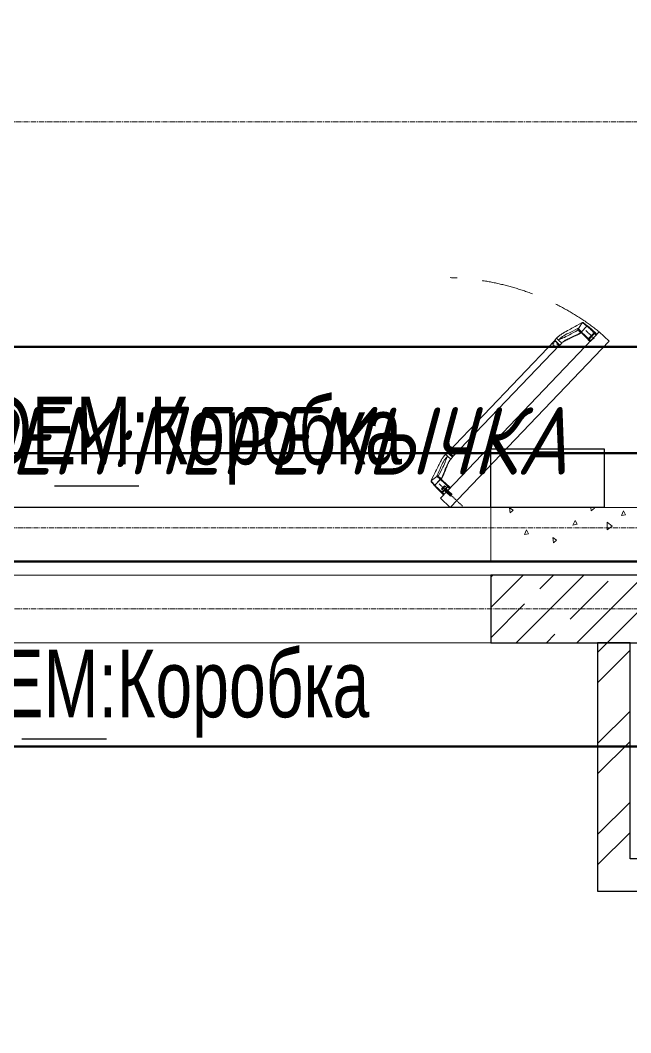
# Model space of a CAD drawing. Header units: millimetres. Extents: x -7155 to 483283, y -227682 to 148426.
# Drawn here: x 14581 to 16838, y 66833 to 70576 of the extents above; entities that cross this region are included whole.
import ezdxf
from ezdxf.enums import TextEntityAlignment as Align

# ---------------------------------------------------------------- set-up
doc = ezdxf.new("R2010")
doc.units = ezdxf.units.MM
for name, pattern in [('CENTER2', [28.575, 19.05, -3.175, 3.175, -3.175]), ('CENTERLINE', [30, 12, -1.5, 3, -1.5, 12]), ('DASHED', [19.05, 12.7, -6.35]), ('HIDDEN', [9.525, 6.35, -3.175])]:
    doc.linetypes.add(name, pattern=pattern)
for name, color, linetype, lineweight in [('A-Wall-Open', 8, 'Continuous', 0), ('АР_Двери_внутренние_антипаника', 7, 'Continuous', 0), ('АР_Стены ЖБ', 7, 'Continuous', 30), ('АР_Стены кирпич', 32, 'Continuous', 25), ('АР_Стены ПЕНОблок', 52, 'Continuous', 20), ('АР_Штриховка', 8, 'Continuous', 0)]:
    doc.layers.add(name, color=color, linetype=linetype, lineweight=lineweight)
for name, color, linetype, lineweight, true_color in [('АР_Оси_РД_100', 7, 'Continuous', 0, 0x525252), ('МАГНИТЫ', 7, 'Continuous', 0, 0xd100d1), ('РД_Витраж_вн', 7, 'Continuous', 25, 0x148aff), ('РД_Оси_100', 7, 'Continuous', 0, 0x525252)]:
    doc.layers.add(name, color=color, linetype=linetype, lineweight=lineweight, true_color=true_color)
for name, color, linetype, lineweight, plot in [('КР_Балки-0.5', 60, 'Continuous', 50, False), ('РД_Проем', 230, 'Continuous', 0, False), ('РД_проем_инж перемыч_подсчет', 50, 'Continuous', 30, False)]:
    doc.layers.add(name, color=color, linetype=linetype, lineweight=lineweight, plot=plot)
doc.styles.add('Arial0', font='arial.ttf')
doc.styles.add('ккк', font='isocpeur.ttf', dxfattribs={"width": 0.85, "oblique": 15})

# ---------------------------------------------------------------- blocks, each defined once
blk = doc.blocks.new('СОШ_2200_АР_ОСИ_М100_28.05.24')
at = {"layer": 'АР_Оси_РД_100', "linetype": 'CENTER2'}
for points in [[(119910, 70200), (-5954.958, 70200)], [(95715.503, 68700), (-5454.958, 68700), (-5954.958, 68850)], [(78274.959, 68400), (-5454.958, 68400), (-5954.958, 68250)]]:
    blk.add_lwpolyline(points, dxfattribs=at)

msp = doc.modelspace()

# ---------------------------------------------------------------- linework, layer by layer
at = {"color": 18, "true_color": 0x000000}
for p, q in [((14706.7, 68854.5), (15019.6, 68854.5)), ((14586.2, 67919.6), (14899.2, 67919.6))]:
    msp.add_line(p, q, dxfattribs=at)
at = {"color": 1, "lineweight": 50}
for points in [[(27133, 71160), (27133, 69369), (13403, 69369), (13403, 88961)], [(8308, 63335), (13325, 63335), (13325, 67891), (19479, 67891), (19479, 61626), (11841, 61626), (11841, 39235), (8263, 39235), (8308, 63335)]]:
    msp.add_lwpolyline(points, dxfattribs=at)
at = {"layer": 'A-Wall-Open', "color": 18, "linetype": 'Continuous', "lineweight": 0, "true_color": 0x000000}
for p, q in [((16320, 68525), (14320, 68525)), ((16320, 68275), (14320, 68275))]:
    msp.add_line(p, q, dxfattribs=at)
at = {"layer": 'АР_Двери_внутренние_антипаника', "color": 18, "lineweight": 0, "true_color": 0x000000}
for p, q in [((16721.2, 69424), (16133.9, 68809.6)), ((16757.4, 69389.4), (16721.2, 69424)), ((16170, 68775), (16757.4, 69389.4)), ((16133.9, 68809.6), (16170, 68775))]:
    msp.add_line(p, q, dxfattribs=at)
at = {"layer": 'АР_Двери_внутренние_антипаника', "color": 18, "linetype": 'Continuous', "true_color": 0x000000}
for p, q in [((16588.9, 69419.9), (16591.7, 69421.6)), ((16591.7, 69421.6), (16595.1, 69423.6)), ((16595.1, 69423.6), (16599.2, 69425.9)), ((16599.2, 69425.9), (16604, 69428.6)), ((16604, 69428.6), (16609.6, 69431.8)), ((16615.4, 69423), (16608.2, 69419.5)), ((16609.6, 69431.8), (16614.2, 69434.3)), ((16614.2, 69434.3), (16619.3, 69437.2)), ((16623.2, 69426.8), (16615.4, 69423)), ((16619.3, 69437.2), (16625.1, 69440.3)), ((16631.8, 69431.1), (16623.2, 69426.8)), ((16625.1, 69440.3), (16631.5, 69443.8)), ((16625.4, 69421), (16633.9, 69425.8)), ((16631.5, 69443.8), (16638.6, 69447.7)), ((16641.2, 69436.1), (16631.8, 69431.1)), ((16633.9, 69425.8), (16643.3, 69431.1)), ((16638.6, 69447.7), (16646.5, 69452)), ((16642, 69436.4), (16641.2, 69436.1)), ((16641.2, 69436.1), (16641.2, 69434.9)), ((16641.2, 69434.9), (16641.7, 69433.6)), ((16641.7, 69433.6), (16642.4, 69432.2)), ((16642.8, 69436.5), (16642, 69436.4)), ((16642.4, 69432.2), (16643.3, 69431.1)), ((16644, 69436.3), (16642.8, 69436.5)), ((16643.3, 69431.1), (16643.5, 69431.2)), ((16643.3, 69431.1), (16643.3, 69431)), ((16643.3, 69431), (16647.1, 69426.9)), ((16643.6, 69435.4), (16643.5, 69434.2)), ((16643.5, 69434.2), (16643.8, 69433.1)), ((16643.5, 69431.2), (16643.6, 69431.4)), ((16644, 69436.3), (16643.6, 69435.4)), ((16643.6, 69431.4), (16643.9, 69431.8)), ((16643.8, 69433.1), (16644.3, 69432.2)), ((16643.9, 69431.8), (16644.2, 69432.2)), ((16644, 69436.3), (16657.5, 69457.3)), ((16644.2, 69436.3), (16644, 69436.3)), ((16644.4, 69436.2), (16644.2, 69436.3)), ((16644.2, 69432.2), (16644.3, 69432.2)), ((16644.5, 69434.4), (16644.3, 69433.7)), ((16644.3, 69433.7), (16644.4, 69433)), ((16644.3, 69432.2), (16644.5, 69432.2)), ((16644.6, 69435.8), (16644.4, 69436.2)), ((16644.4, 69433), (16644.7, 69432.5)), ((16644.9, 69435), (16644.5, 69434.4)), ((16644.5, 69432.3), (16644.6, 69432.4)), ((16644.5, 69432.2), (16644.5, 69432.3)), ((16644.8, 69435.4), (16644.6, 69435.8)), ((16644.6, 69432.4), (16644.6, 69432.5)), ((16644.6, 69432.5), (16644.7, 69432.5)), ((16644.8, 69435.3), (16644.8, 69435.4)), ((16644.8, 69435.4), (16644.8, 69435.4)), ((16644.8, 69435.4), (16644.8, 69435.4)), ((16644.8, 69435.4), (16644.8, 69435.4)), ((16644.8, 69435.4), (16644.8, 69435.4)), ((16644.8, 69435.4), (16644.8, 69435.4)), ((16644.8, 69435.4), (16644.8, 69435.4)), ((16644.8, 69435.4), (16644.8, 69435.4)), ((16644.8, 69435.4), (16644.8, 69435.4)), ((16644.8, 69435.4), (16644.8, 69435.4)), ((16644.8, 69435.4), (16644.8, 69435.4)), ((16644.8, 69435.4), (16644.8, 69435.4)), ((16644.8, 69435.2), (16644.8, 69435.3)), ((16644.8, 69435.3), (16644.8, 69435.3)), ((16644.8, 69435.3), (16644.8, 69435.3)), ((16644.9, 69435), (16644.8, 69435.2)), ((16646.9, 69432.9), (16644.9, 69435)), ((16646.5, 69452), (16655.3, 69456.8)), ((16648.8, 69430.8), (16646.9, 69432.9)), ((16647.1, 69426.9), (16652.3, 69421.4)), ((16650.8, 69428.6), (16648.8, 69430.8)), ((16652.7, 69426.5), (16650.8, 69428.6)), ((16652, 69424.5), (16651.6, 69424.9)), ((16651.6, 69424.9), (16651.6, 69424.9)), ((16652.1, 69424.4), (16652, 69424.5)), ((16652, 69424.3), (16652.1, 69424.4)), ((16652.4, 69423.9), (16652, 69424.3)), ((16652, 69424.3), (16652, 69424.2)), ((16653.1, 69423.1), (16652.4, 69423.9)), ((16655, 69424.1), (16652.7, 69426.5)), ((16654.1, 69422), (16653.1, 69423.1)), ((16654.1, 69422), (16654.2, 69422.1)), ((16655.5, 69420.5), (16654.1, 69422)), ((16654.5, 69423.3), (16654.3, 69422.6)), ((16654.3, 69422.6), (16654.4, 69422)), ((16654.4, 69422), (16654.7, 69421.4)), ((16654.9, 69424), (16654.5, 69423.3)), ((16654.8, 69423.8), (16655, 69424.1)), ((16654.8, 69423.8), (16654.8, 69423.8)), ((16654.9, 69424), (16675.4, 69445.4)), ((16657.1, 69421.7), (16654.9, 69424)), ((16655, 69424.1), (16675.3, 69445.3)), ((16655.3, 69456.8), (16657, 69457.8)), ((16657, 69457.8), (16658.8, 69458.4)), ((16659.3, 69419.4), (16657.1, 69421.7)), ((16657.5, 69457.3), (16658, 69458)), ((16657.5, 69457.3), (16659.3, 69457.6)), ((16658, 69458), (16658.7, 69458.4)), ((16658.7, 69458.4), (16658.8, 69458.4)), ((16658.8, 69458.4), (16661.3, 69458.6)), ((16659.3, 69457.6), (16660.3, 69457.6)), ((16660.3, 69457.6), (16660.9, 69457.3)), ((16660.9, 69457.3), (16661.4, 69457.8)), ((16660.9, 69457.3), (16675.3, 69445.3)), ((16661.3, 69458.6), (16662.8, 69458)), ((16661.4, 69457.8), (16662.1, 69458)), ((16662.1, 69458), (16662.8, 69458)), ((16662.8, 69458), (16663.1, 69457.8)), ((16663.1, 69457.8), (16663.4, 69457.7)), ((16670.6, 69451.7), (16663.4, 69457.7)), ((16677.3, 69446), (16670.6, 69451.7)), ((16676, 69445.9), (16675.4, 69445.4)), ((16675.4, 69445.4), (16678.4, 69442.7)), ((16675.9, 69447.2), (16676.2, 69447)), ((16676.7, 69446.1), (16676, 69445.9)), ((16677.4, 69446), (16676.7, 69446.1)), ((16678, 69445.7), (16677.4, 69446)), ((16678.4, 69442.7), (16681.4, 69440.1)), ((16681.4, 69440.1), (16684.1, 69437.5)), ((16684.1, 69437.5), (16687.1, 69434.7)), ((16687.1, 69434.7), (16690, 69432)), ((16690, 69432), (16693.4, 69428.7)), ((16693.4, 69428.7), (16696.1, 69426.1)), ((16696.1, 69426.1), (16699.1, 69423.2)), ((16699.1, 69423.2), (16701.7, 69420.8)), ((16702.6, 69421.4), (16703.1, 69421.6)), ((16703.1, 69421.6), (16703.7, 69421.8)), ((16703.7, 69421.8), (16704.2, 69421.8)), ((16704.2, 69421.8), (16704.7, 69421.6)), ((16704.7, 69421.6), (16705.5, 69421.2)), ((16556.3, 69392.1), (16161.1, 68978.6)), ((16556.3, 69393.5), (16563.2, 69400.7)), ((16556.3, 69393.5), (16563.2, 69400.7)), ((16564, 69386.1), (16556.3, 69393.5)), ((16556.3, 69392.1), (16563.7, 69385)), ((16563.2, 69400.7), (16566.6, 69404.1)), ((16570.9, 69393.3), (16563.2, 69400.7)), ((16563.7, 69385), (16574, 69375.2)), ((16575.4, 69375.2), (16564, 69386.1)), ((16566.6, 69404.1), (16568.1, 69405.4)), ((16568.1, 69405.4), (16568.9, 69406.1)), ((16568.9, 69406.1), (16569.8, 69406.8)), ((16569.8, 69406.8), (16570.7, 69407.6)), ((16570.7, 69407.6), (16571.7, 69408.4)), ((16573.1, 69395.6), (16570.9, 69393.3)), ((16570.9, 69393.3), (16573.2, 69395.3)), ((16582.2, 69382.5), (16570.9, 69393.3)), ((16571.7, 69408.4), (16572.8, 69409.3)), ((16572.8, 69409.3), (16575.8, 69411.5)), ((16575.3, 69398), (16573.1, 69395.6)), ((16573.2, 69395.3), (16576, 69396.9)), ((16577.9, 69400.5), (16575.3, 69398)), ((16575.8, 69411.5), (16578.5, 69413.4)), ((16576, 69396.9), (16579, 69398.2)), ((16580.8, 69403.1), (16577.9, 69400.5)), ((16578.5, 69413.4), (16580.9, 69415)), ((16579, 69398.2), (16582.3, 69399.5)), ((16585.1, 69406.5), (16580.8, 69403.1)), ((16580.9, 69415), (16582.9, 69416.2)), ((16582.3, 69399.5), (16587, 69401.4)), ((16582.9, 69416.2), (16584.5, 69417.2)), ((16586, 69385.6), (16584.1, 69384.1)), ((16584.5, 69417.2), (16586.4, 69418.4)), ((16590.1, 69409.8), (16585.1, 69406.5)), ((16587.1, 69386.5), (16586, 69385.6)), ((16586.4, 69418.4), (16588.9, 69419.9)), ((16589.1, 69388.2), (16586.8, 69386.3)), ((16587, 69401.4), (16592.2, 69403.7)), ((16590.8, 69389), (16587, 69386.4)), ((16591.6, 69390), (16589.1, 69388.2)), ((16595.6, 69412.9), (16590.1, 69409.8)), ((16594.8, 69391.2), (16590.8, 69389)), ((16595.5, 69392.7), (16591.6, 69390)), ((16592.2, 69403.7), (16597.8, 69406.3)), ((16598.6, 69393.2), (16594.8, 69391.2)), ((16600.1, 69395.4), (16595.5, 69392.7)), ((16601.6, 69416.2), (16595.6, 69412.9)), ((16597.8, 69406.3), (16603.9, 69409.3)), ((16602.2, 69395), (16598.6, 69393.2)), ((16605.5, 69398.1), (16600.1, 69395.4)), ((16608.2, 69419.5), (16601.6, 69416.2)), ((16605.8, 69396.7), (16602.2, 69395)), ((16603.9, 69409.3), (16610.6, 69412.7)), ((16611.6, 69401), (16605.5, 69398.1)), ((16609.9, 69398.6), (16605.8, 69396.7)), ((16613.5, 69400.2), (16609.9, 69398.6)), ((16610.6, 69412.7), (16617.7, 69416.6)), ((16618.4, 69404.2), (16611.6, 69401)), ((16617.6, 69402), (16613.5, 69400.2)), ((16622.2, 69404), (16617.6, 69402)), ((16617.7, 69416.6), (16625.4, 69421)), ((16625.9, 69407.7), (16618.4, 69404.2)), ((16627.3, 69406.3), (16622.2, 69404)), ((16634.1, 69411.5), (16625.9, 69407.7)), ((16633, 69409), (16627.3, 69406.3)), ((16639.5, 69412.1), (16633, 69409)), ((16643, 69416), (16634.1, 69411.5)), ((16646.8, 69415.8), (16639.5, 69412.1)), ((16652.6, 69421.1), (16643, 69416)), ((16654.9, 69420.2), (16646.8, 69415.8)), ((16652.3, 69421.4), (16652.6, 69421.1)), ((16653.5, 69420.3), (16652.6, 69421.1)), ((16652.8, 69421.1), (16652.6, 69421.1)), ((16653.7, 69421.1), (16652.8, 69421.1)), ((16654, 69420.1), (16653.5, 69420.3)), ((16654.2, 69421), (16653.7, 69421.1)), ((16654.5, 69420.1), (16654, 69420.1)), ((16654.5, 69421), (16654.2, 69421)), ((16654.7, 69421), (16654.5, 69421)), ((16654.9, 69420.2), (16654.5, 69420.1)), ((16654.7, 69421.4), (16655.7, 69420.4)), ((16654.9, 69420.9), (16654.7, 69421)), ((16655.4, 69420.6), (16654.9, 69420.9)), ((16655.7, 69420.3), (16654.9, 69420.2)), ((16655.7, 69420.3), (16677.4, 69398)), ((16661.5, 69417.2), (16659.3, 69419.4)), ((16663.6, 69415.2), (16661.5, 69417.2)), ((16665.9, 69412.9), (16663.6, 69415.2)), ((16668.8, 69410.2), (16665.9, 69412.9)), ((16672.2, 69406.9), (16668.8, 69410.2)), ((16675, 69404.3), (16672.2, 69406.9)), ((16678.1, 69401.3), (16675, 69404.3)), ((16677.4, 69398), (16679, 69396.4)), ((16680.7, 69398.8), (16678.1, 69401.3)), ((16679, 69396.4), (16680.5, 69394.9)), ((16679.8, 69396.8), (16679.9, 69397.3)), ((16679.8, 69396.2), (16679.8, 69396.8)), ((16680, 69395.7), (16679.8, 69396.2)), ((16679.9, 69397.3), (16680.1, 69397.9)), ((16680.5, 69394.9), (16680, 69395.7)), ((16680.1, 69397.9), (16680.7, 69398.8)), ((16680.5, 69394.9), (16680.8, 69395)), ((16680.5, 69394.9), (16687.2, 69388.4)), ((16680.9, 69398.7), (16680.7, 69398.8)), ((16680.8, 69395), (16681.5, 69395.4)), ((16681.2, 69398.7), (16680.9, 69398.7)), ((16681.4, 69398.8), (16681.2, 69398.7)), ((16681.6, 69398.8), (16681.4, 69398.8)), ((16681.5, 69395.4), (16682, 69395.8)), ((16681.7, 69399), (16681.6, 69398.8)), ((16681.9, 69399.1), (16681.7, 69399)), ((16701.4, 69419.6), (16681.9, 69399.1)), ((16683.7, 69397.4), (16681.9, 69399.1)), ((16682, 69395.8), (16682.6, 69396.3)), ((16682.6, 69396.3), (16683.1, 69396.8)), ((16683.1, 69396.8), (16683.7, 69397.4)), ((16683.7, 69397.4), (16703.3, 69417.8)), ((16689.9, 69391.3), (16683.7, 69397.4)), ((16687.2, 69388.4), (16712.4, 69414.8)), ((16701.6, 69419.7), (16701.4, 69419.6)), ((16703.3, 69417.8), (16701.4, 69419.6)), ((16701.7, 69419.9), (16701.6, 69419.7)), ((16701.7, 69420.8), (16702.6, 69421.4)), ((16701.7, 69420.8), (16701.8, 69420.5)), ((16701.8, 69420.2), (16701.7, 69419.9)), ((16701.8, 69420.5), (16701.8, 69420.2)), ((16703.3, 69417.8), (16703.8, 69418.4)), ((16703.3, 69417.8), (16709.6, 69411.9)), ((16703.8, 69418.4), (16704.3, 69419)), ((16704.3, 69419), (16704.7, 69419.6)), ((16704.7, 69419.6), (16705.1, 69420.1)), ((16705.1, 69420.1), (16705.5, 69420.8)), ((16712.4, 69414.8), (16705.5, 69421.2)), ((16705.5, 69420.8), (16705.5, 69421.2)), ((16574, 69375.2), (16178.8, 68961.7)), ((16582.3, 69382.4), (16575.4, 69375.2)), ((16582.3, 69382.5), (16582.2, 69382.5)), ((16582.3, 69382.4), (16584.1, 69384.1)), ((16159.7, 68978.6), (16152.7, 68971.3)), ((16159.7, 68978.6), (16152.7, 68971.3)), ((16167.4, 68971.2), (16159.7, 68978.6)), ((16161.1, 68978.6), (16168.5, 68971.5)), ((16131.3, 68938.4), (16129.2, 68934.3)), ((16133.1, 68941.9), (16131.3, 68938.4)), ((16134.7, 68944.8), (16133.1, 68941.9)), ((16136.1, 68947.3), (16134.7, 68944.8)), ((16137.2, 68949.3), (16136.1, 68947.3)), ((16138.1, 68951), (16137.2, 68949.3)), ((16139.3, 68953), (16138.1, 68951)), ((16139, 68932.3), (16142, 68938.5)), ((16140.8, 68955.5), (16139.3, 68953)), ((16142.6, 68958.3), (16140.8, 68955.5)), ((16142, 68938.5), (16144.9, 68944.1)), ((16144.6, 68961.4), (16142.6, 68958.3)), ((16145.4, 68962.5), (16144.6, 68961.4)), ((16144.9, 68944.1), (16147.9, 68949.2)), ((16146.2, 68963.5), (16145.4, 68962.5)), ((16148.7, 68936.5), (16146, 68930.3)), ((16146.9, 68964.5), (16146.2, 68963.5)), ((16147.6, 68965.4), (16146.9, 68964.5)), ((16148.3, 68966.3), (16147.6, 68965.4)), ((16147.9, 68949.2), (16151.1, 68953.7)), ((16149.6, 68967.8), (16148.3, 68966.3)), ((16151.1, 68942.2), (16148.7, 68936.5)), ((16152.7, 68971.3), (16149.6, 68967.8)), ((16151.1, 68953.7), (16153.6, 68956.7)), ((16153.1, 68947.5), (16151.1, 68942.2)), ((16160.5, 68964), (16152.7, 68971.3)), ((16154.9, 68952.3), (16153.1, 68947.5)), ((16153.6, 68956.7), (16156, 68959.3)), ((16156, 68955.6), (16154.9, 68952.3)), ((16156, 68959.3), (16158.3, 68961.7)), ((16157.1, 68958.7), (16156, 68955.6)), ((16158.6, 68961.5), (16157.1, 68958.7)), ((16158.3, 68961.7), (16160.5, 68964)), ((16160.5, 68964), (16158.6, 68961.5)), ((16159.8, 68934.7), (16162.2, 68939.5)), ((16160.2, 68932.6), (16161.8, 68936.3)), ((16171.8, 68953.2), (16160.5, 68964)), ((16161.8, 68936.3), (16163.6, 68940.2)), ((16162.2, 68939.5), (16164.7, 68943.5)), ((16163.6, 68940.2), (16165.7, 68944.3)), ((16164.7, 68943.5), (16166.5, 68946)), ((16165.7, 68944.3), (16168.1, 68948.2)), ((16166.5, 68946), (16168.2, 68948.4)), ((16178.8, 68960.3), (16167.4, 68971.2)), ((16168, 68948.1), (16168.8, 68949.3)), ((16168.5, 68971.5), (16178.8, 68961.7)), ((16168.8, 68949.3), (16170.3, 68951.2)), ((16171.9, 68953.1), (16170.3, 68951.2)), ((16171.8, 68953.1), (16171.8, 68953.2)), ((16171.9, 68953.1), (16178.8, 68960.3)), ((16112.8, 68901.2), (16109.2, 68893.9)), ((16116, 68907.7), (16112.8, 68901.2)), ((16118.9, 68913.6), (16116, 68907.7)), ((16121.5, 68918.9), (16118.9, 68913.6)), ((16120.9, 68891.8), (16125.5, 68901.5)), ((16123.8, 68923.6), (16121.5, 68918.9)), ((16126.7, 68929.4), (16123.8, 68923.6)), ((16125.5, 68901.5), (16129.4, 68910.2)), ((16130.8, 68899.6), (16126, 68890)), ((16129.2, 68934.3), (16126.7, 68929.4)), ((16129.4, 68910.2), (16132.8, 68918.2)), ((16135.3, 68908.3), (16130.8, 68899.6)), ((16132.8, 68918.2), (16136, 68925.6)), ((16139.4, 68916.2), (16135.3, 68908.3)), ((16136, 68925.6), (16139, 68932.3)), ((16142.9, 68923.5), (16139.4, 68916.2)), ((16141.1, 68890.9), (16145.1, 68900)), ((16146, 68930.3), (16142.9, 68923.5)), ((16144.7, 68894.6), (16147.6, 68901.2)), ((16145.1, 68900), (16148.6, 68908.3)), ((16147.6, 68901.2), (16150, 68907.1)), ((16148.6, 68908.3), (16151.8, 68916)), ((16150, 68907.1), (16152.1, 68912.3)), ((16151.8, 68916), (16154.6, 68923)), ((16152.1, 68912.3), (16153.9, 68916.9)), ((16153.9, 68916.9), (16155.5, 68921.1)), ((16154.6, 68923), (16157.2, 68929.2)), ((16155.5, 68921.1), (16157, 68924.7)), ((16157, 68924.7), (16158.7, 68929)), ((16157.2, 68929.2), (16159.8, 68934.7)), ((16158.7, 68929), (16160.2, 68932.6)), ((16099.9, 68875), (16099.4, 68873.2)), ((16099.8, 68874), (16099.4, 68873.3)), ((16099.4, 68873.3), (16099.4, 68873.2)), ((16099.4, 68873.2), (16099.4, 68870.8)), ((16099.4, 68870.8), (16100, 68869.2)), ((16100.4, 68874.6), (16099.8, 68874)), ((16100.8, 68876.8), (16099.9, 68875)), ((16100.1, 68870.6), (16099.9, 68869.9)), ((16099.9, 68869.9), (16100, 68869.2)), ((16100, 68869.2), (16100.2, 68868.9)), ((16100.6, 68871.2), (16100.1, 68870.6)), ((16100.4, 68874.6), (16100.2, 68872.7)), ((16100.2, 68872.7), (16100.3, 68871.8)), ((16100.2, 68868.9), (16100.3, 68868.7)), ((16100.3, 68871.8), (16100.6, 68871.2)), ((16106.6, 68861.8), (16100.3, 68868.7)), ((16120.8, 68889), (16100.4, 68874.6)), ((16100.6, 68871.2), (16113.2, 68857.4)), ((16105.2, 68885.8), (16100.8, 68876.8)), ((16109.2, 68893.9), (16105.2, 68885.8)), ((16112.6, 68855.3), (16106.6, 68861.8)), ((16133.6, 68878.7), (16113.1, 68857.3)), ((16133.5, 68878.6), (16113.2, 68857.4)), ((16120.6, 68891), (16120.9, 68891.8)), ((16120.6, 68890.3), (16120.6, 68891)), ((16120.8, 68889), (16120.6, 68890.3)), ((16120.8, 68889), (16121.7, 68889.5)), ((16120.8, 68888.8), (16120.8, 68889)), ((16120.9, 68888.7), (16120.8, 68888.8)), ((16120.9, 68891.8), (16122.1, 68891.8)), ((16121.4, 68888.4), (16120.9, 68888.7)), ((16121.8, 68888.3), (16121.4, 68888.4)), ((16121.7, 68889.5), (16122.9, 68889.6)), ((16121.9, 68888.3), (16121.8, 68888.3)), ((16121.8, 68888.3), (16121.8, 68888.3)), ((16121.8, 68888.3), (16121.8, 68888.3)), ((16121.8, 68888.3), (16121.8, 68888.3)), ((16121.8, 68888.3), (16121.8, 68888.3)), ((16121.8, 68888.3), (16121.8, 68888.3)), ((16121.8, 68888.3), (16121.8, 68888.3)), ((16121.8, 68888.3), (16121.8, 68888.3)), ((16121.8, 68888.3), (16121.8, 68888.3)), ((16121.8, 68888.3), (16121.8, 68888.3)), ((16121.8, 68888.3), (16121.8, 68888.3)), ((16121.8, 68888.3), (16121.8, 68888.3)), ((16121.8, 68888.3), (16121.8, 68888.3)), ((16122, 68888.2), (16121.9, 68888.3)), ((16121.9, 68888.3), (16121.9, 68888.3)), ((16122.2, 68888.1), (16122, 68888.2)), ((16122.1, 68891.8), (16123.5, 68891.5)), ((16122.2, 68888.1), (16122.7, 68888.6)), ((16124.4, 68886.3), (16122.2, 68888.1)), ((16122.7, 68888.6), (16123.4, 68888.8)), ((16122.9, 68889.6), (16124, 68889.4)), ((16123.4, 68888.8), (16124.1, 68888.8)), ((16123.5, 68891.5), (16124.9, 68890.8)), ((16124, 68889.4), (16124.9, 68888.9)), ((16124.1, 68888.8), (16124.7, 68888.5)), ((16126.6, 68884.5), (16124.4, 68886.3)), ((16124.7, 68888.6), (16124.6, 68888.5)), ((16124.6, 68888.5), (16124.7, 68888.5)), ((16124.9, 68888.7), (16124.7, 68888.6)), ((16124.9, 68890.8), (16126, 68890)), ((16125.3, 68889.4), (16124.9, 68889)), ((16124.9, 68889), (16124.9, 68888.9)), ((16124.9, 68888.9), (16124.9, 68888.7)), ((16124.9, 68888.7), (16124.9, 68888.7)), ((16125.7, 68889.6), (16125.3, 68889.4)), ((16125.9, 68889.8), (16125.7, 68889.6)), ((16126, 68890), (16125.9, 68889.8)), ((16126, 68890), (16126, 68889.9)), ((16126, 68889.9), (16130.4, 68886.3)), ((16128.8, 68882.6), (16126.6, 68884.5)), ((16131, 68880.8), (16128.8, 68882.6)), ((16130.4, 68886.3), (16136.1, 68881.5)), ((16133.5, 68878.6), (16131, 68880.8)), ((16132.9, 68881.6), (16132.5, 68881.9)), ((16132.5, 68881.9), (16132.6, 68881.9)), ((16133.1, 68881.5), (16132.9, 68881.6)), ((16133.2, 68881.6), (16133.1, 68881.5)), ((16133.6, 68881.2), (16133.2, 68881.6)), ((16133.2, 68881.6), (16133.3, 68881.5)), ((16133.8, 68878.8), (16133.5, 68878.6)), ((16134.4, 68880.6), (16133.6, 68881.2)), ((16133.6, 68878.7), (16134.2, 68879.2)), ((16136, 68876.6), (16133.6, 68878.7)), ((16133.8, 68878.8), (16133.8, 68878.8)), ((16134.2, 68879.2), (16134.9, 68879.4)), ((16135.6, 68879.6), (16134.4, 68880.6)), ((16134.9, 68879.4), (16135.6, 68879.3)), ((16135.6, 68879.6), (16135.5, 68879.4)), ((16137.1, 68878.3), (16135.6, 68879.6)), ((16135.6, 68879.3), (16136.2, 68879)), ((16138.4, 68874.5), (16136, 68876.6)), ((16136.1, 68881.5), (16136.4, 68881.2)), ((16136.2, 68879), (16137.3, 68878.1)), ((16136.4, 68881.2), (16141.1, 68890.9)), ((16137.2, 68880.2), (16136.4, 68881.2)), ((16136.4, 68880.9), (16136.4, 68881.2)), ((16136.4, 68880.1), (16136.4, 68880.9)), ((16136.5, 68879.5), (16136.4, 68880.1)), ((16136.6, 68879.2), (16136.5, 68879.5)), ((16136.6, 68879), (16136.6, 68879.2)), ((16136.7, 68878.9), (16136.6, 68879)), ((16137, 68878.3), (16136.7, 68878.9)), ((16137.5, 68879.7), (16137.2, 68880.2)), ((16137.3, 68878.1), (16137.4, 68878.9)), ((16137.3, 68878.1), (16160.6, 68857.4)), ((16137.4, 68878.9), (16141.4, 68887.2)), ((16137.4, 68878.9), (16137.5, 68879.3)), ((16137.5, 68879.3), (16137.5, 68879.7)), ((16140.7, 68872.4), (16138.4, 68874.5)), ((16142.8, 68870.4), (16140.7, 68872.4)), ((16141.4, 68887.2), (16144.7, 68894.6)), ((16145.2, 68868.2), (16142.8, 68870.4)), ((16148, 68865.4), (16145.2, 68868.2)), ((16151.4, 68862.2), (16148, 68865.4)), ((16154.2, 68859.5), (16151.4, 68862.2)), ((16111.3, 68856.6), (16111.6, 68856.4)), ((16112.5, 68855.9), (16112.7, 68856.6)), ((16112.6, 68855.2), (16112.5, 68855.9)), ((16112.9, 68854.7), (16112.6, 68855.2)), ((16112.7, 68856.6), (16113.1, 68857.3)), ((16113.1, 68857.3), (16115.9, 68854.3)), ((16115.9, 68854.3), (16118.7, 68851.5)), ((16118.7, 68851.5), (16121.4, 68848.9)), ((16121.4, 68848.9), (16124.4, 68846)), ((16124.4, 68846), (16127.2, 68843.3)), ((16127.2, 68843.3), (16130.6, 68840.1)), ((16130.6, 68840.1), (16133.4, 68837.5)), ((16133.4, 68837.5), (16136.4, 68834.6)), ((16136.4, 68834.6), (16138.9, 68832)), ((16137.9, 68843.5), (16137.4, 68842.9)), ((16137.5, 68842.8), (16137.4, 68842.9)), ((16137.4, 68842.9), (16139.1, 68842.3)), ((16137.5, 68842.8), (16139.3, 68842.1)), ((16138.2, 68843.4), (16137.9, 68843.5)), ((16138.1, 68830.6), (16138, 68830.1)), ((16138, 68830.1), (16138.1, 68829.5)), ((16138.3, 68831.2), (16138.1, 68830.6)), ((16138.1, 68829.5), (16138.2, 68829)), ((16139, 68844.2), (16138.2, 68843.4)), ((16138.2, 68829), (16138.7, 68828.2)), ((16138.9, 68832), (16138.3, 68831.2)), ((16139.1, 68843.9), (16138.5, 68843.3)), ((16138.5, 68843.3), (16139.1, 68842.9)), ((16139.3, 68843.7), (16138.7, 68843.1)), ((16139.1, 68828.3), (16138.7, 68828.2)), ((16145.4, 68821.7), (16138.7, 68828.2)), ((16139.4, 68845.1), (16138.8, 68844.5)), ((16138.8, 68844.5), (16139, 68844.2)), ((16138.9, 68832), (16139.2, 68831.9)), ((16139.5, 68843.3), (16139.1, 68843.9)), ((16139.1, 68842.3), (16140.2, 68843.4)), ((16139.1, 68842.9), (16139.5, 68843.3)), ((16139.3, 68842.1), (16139.1, 68842.3)), ((16139.8, 68828.7), (16139.1, 68828.3)), ((16139.2, 68831.9), (16139.5, 68832)), ((16139.3, 68842.1), (16140.3, 68843.2)), ((16140.2, 68843.4), (16139.4, 68845.1)), ((16139.6, 68844.9), (16139.4, 68845.1)), ((16140.2, 68842.9), (16139.4, 68842.1)), ((16139.4, 68842.1), (16140.6, 68838.8)), ((16139.5, 68832), (16139.8, 68832.1)), ((16140.3, 68843.2), (16139.6, 68844.9)), ((16140.2, 68845.9), (16139.7, 68845.4)), ((16139.7, 68845.4), (16141, 68844.2)), ((16139.8, 68832.1), (16140, 68832.3)), ((16140.3, 68829.1), (16139.8, 68828.7)), ((16140, 68832.3), (16140.1, 68832.4)), ((16140.1, 68832.4), (16159.7, 68852.9)), ((16141.9, 68830.7), (16140.1, 68832.4)), ((16141.1, 68845.1), (16140.2, 68845.9)), ((16140.3, 68843.2), (16140.2, 68843.4)), ((16140.8, 68841.3), (16140.2, 68842.9)), ((16140.4, 68842.7), (16140.2, 68842.9)), ((16140.8, 68829.6), (16140.3, 68829.1)), ((16140.9, 68841.4), (16140.4, 68842.7)), ((16140.6, 68838.8), (16141.5, 68841)), ((16140.8, 68838.7), (16140.6, 68838.8)), ((16141.1, 68846.9), (16140.7, 68846.4)), ((16140.7, 68846.4), (16141.2, 68845.3)), ((16141.7, 68843), (16140.8, 68841.3)), ((16140.8, 68838.7), (16141.7, 68840.8)), ((16141.4, 68830.1), (16140.8, 68829.6)), ((16141, 68844.2), (16141.8, 68845.1)), ((16141.1, 68844), (16141, 68844.2)), ((16142.3, 68846.4), (16141.1, 68846.9)), ((16141.2, 68845.3), (16141.1, 68845.1)), ((16141.1, 68844), (16142, 68844.9)), ((16141.4, 68846), (16141.6, 68846.2)), ((16141.6, 68845.9), (16141.4, 68846)), ((16141.8, 68845.1), (16141.4, 68846)), ((16141.9, 68830.7), (16141.4, 68830.1)), ((16141.5, 68841), (16142.8, 68843.2)), ((16141.7, 68846.1), (16141.6, 68846.2)), ((16141.6, 68846.2), (16142.6, 68845.8)), ((16141.6, 68845.9), (16141.7, 68846.1)), ((16142, 68844.9), (16141.6, 68845.9)), ((16142.2, 68848), (16141.7, 68847.4)), ((16141.7, 68847.4), (16142.5, 68846.6)), ((16141.7, 68846.1), (16142.7, 68845.7)), ((16142.8, 68844.6), (16141.7, 68843)), ((16141.7, 68840.8), (16142.9, 68843)), ((16142, 68844.9), (16141.8, 68845.1)), ((16161.5, 68851.1), (16141.9, 68830.7)), ((16141.9, 68830.7), (16148.2, 68824.6)), ((16143.4, 68846.8), (16142.2, 68848)), ((16142.5, 68846.6), (16142.3, 68846.4)), ((16143.1, 68849), (16142.5, 68848.3)), ((16142.7, 68848.2), (16142.5, 68848.3)), ((16142.5, 68848.3), (16143.5, 68848.3)), ((16142.6, 68845.8), (16143.4, 68846.8)), ((16142.7, 68845.7), (16142.6, 68845.8)), ((16142.7, 68848.2), (16143.4, 68848.1)), ((16142.7, 68845.7), (16143.6, 68846.6)), ((16144.1, 68846.2), (16142.8, 68844.6)), ((16142.8, 68843.2), (16144.3, 68845.3)), ((16142.9, 68843), (16144.5, 68845.1)), ((16144, 68848.9), (16143.1, 68849)), ((16143.5, 68848.3), (16143.4, 68848.1)), ((16143.4, 68848.1), (16143.4, 68848)), ((16143.4, 68848), (16143.4, 68847.9)), ((16143.4, 68847.9), (16143.4, 68847.7)), ((16143.4, 68847.7), (16143.4, 68847.7)), ((16143.4, 68847.7), (16143.4, 68847.6)), ((16143.4, 68847.6), (16143.5, 68847.5)), ((16143.6, 68846.6), (16143.4, 68846.8)), ((16143.5, 68847.5), (16143.6, 68847.5)), ((16143.6, 68847.5), (16143.7, 68847.5)), ((16143.6, 68847.4), (16143.7, 68847.3)), ((16143.7, 68847.5), (16143.8, 68847.5)), ((16143.7, 68847.3), (16143.8, 68847.3)), ((16144.3, 68850.2), (16143.8, 68849.7)), ((16143.8, 68849.7), (16144.3, 68849.2)), ((16143.8, 68847.5), (16144, 68847.5)), ((16143.8, 68847.3), (16143.9, 68847.3)), ((16143.9, 68847.3), (16144, 68847.3)), ((16144.3, 68849.2), (16144, 68848.9)), ((16144.1, 68848.5), (16144, 68848.5)), ((16144, 68848.5), (16144, 68848.4)), ((16144, 68848.4), (16144, 68848.4)), ((16144, 68848.4), (16144, 68848.3)), ((16144, 68848.3), (16144, 68848.3)), ((16144, 68848.3), (16144, 68848.2)), ((16144.1, 68848.1), (16144, 68848.2)), ((16144, 68848.2), (16144.1, 68848.1)), ((16144, 68848.2), (16144, 68848.2)), ((16144, 68848.2), (16144, 68848.2)), ((16144, 68847.5), (16144.1, 68847.6)), ((16144, 68847.3), (16144.1, 68847.3)), ((16144.5, 68849), (16144.1, 68848.5)), ((16144.2, 68848.4), (16144.1, 68848.5)), ((16144.2, 68848.3), (16144.1, 68848.2)), ((16144.1, 68848.2), (16144.1, 68848.2)), ((16144.1, 68848.2), (16144.1, 68848.1)), ((16144.1, 68848.1), (16144.1, 68848.1)), ((16144.1, 68848.1), (16144.1, 68848.1)), ((16144.1, 68848.1), (16144.1, 68848.1)), ((16144.1, 68848.1), (16144.1, 68848.1)), ((16144.1, 68848.1), (16144.2, 68848.1)), ((16144.1, 68847.6), (16144.2, 68847.6)), ((16144.1, 68847.3), (16144.2, 68847.4)), ((16146.1, 68846.2), (16144.1, 68846.2)), ((16144.7, 68848.8), (16144.2, 68848.4)), ((16144.2, 68848.4), (16144.2, 68848.3)), ((16144.2, 68848.3), (16144.2, 68848.3)), ((16144.2, 68848.1), (16144.2, 68848.1)), ((16144.2, 68848.1), (16144.3, 68848.1)), ((16144.2, 68847.6), (16144.3, 68847.7)), ((16144.2, 68847.4), (16144.4, 68847.5)), ((16145.5, 68848.9), (16144.3, 68850.2)), ((16144.3, 68848.1), (16144.3, 68848.2)), ((16144.3, 68848.2), (16144.3, 68848.2)), ((16144.3, 68848.2), (16144.4, 68848.2)), ((16144.3, 68847.7), (16144.5, 68847.8)), ((16144.3, 68845.3), (16147.1, 68845.4)), ((16144.5, 68845.1), (16144.3, 68845.3)), ((16144.4, 68848.2), (16144.8, 68848.7)), ((16144.4, 68847.5), (16144.5, 68847.6)), ((16144.8, 68848.7), (16144.5, 68849)), ((16144.5, 68847.8), (16145.5, 68848.9)), ((16144.6, 68847.7), (16144.5, 68847.8)), ((16144.5, 68847.6), (16144.6, 68847.7)), ((16144.5, 68845.1), (16147.2, 68845.2)), ((16144.6, 68847.7), (16145.7, 68848.8)), ((16145, 68850.8), (16144.9, 68850.6)), ((16144.9, 68850.6), (16144.9, 68850.5)), ((16144.9, 68850.5), (16144.9, 68850.3)), ((16144.9, 68850.3), (16144.9, 68850.2)), ((16144.9, 68850.2), (16145, 68850.1)), ((16145.1, 68850.9), (16145, 68850.8)), ((16145, 68850.1), (16145.5, 68849.7)), ((16145.2, 68851.1), (16145.1, 68850.9)), ((16145.3, 68851.2), (16145.2, 68851.1)), ((16145.7, 68851.6), (16145.3, 68851.2)), ((16170.6, 68848), (16145.4, 68821.7)), ((16145.6, 68850.9), (16145.5, 68850.9)), ((16145.5, 68850.9), (16145.5, 68850.8)), ((16145.5, 68850.8), (16145.5, 68850.8)), ((16145.5, 68850.8), (16145.5, 68850.7)), ((16145.5, 68850.7), (16145.5, 68850.7)), ((16145.5, 68850.7), (16145.6, 68850.7)), ((16145.5, 68849.7), (16145.6, 68849.6)), ((16145.6, 68849.5), (16145.5, 68849.7)), ((16145.7, 68848.8), (16145.5, 68848.9)), ((16145.7, 68851.1), (16145.6, 68851.1)), ((16145.6, 68851.1), (16145.6, 68851)), ((16145.6, 68851), (16145.6, 68850.9)), ((16145.7, 68850.5), (16145.6, 68850.7)), ((16145.6, 68850.7), (16146, 68850.3)), ((16145.6, 68849.6), (16145.6, 68849.6)), ((16145.6, 68849.6), (16145.8, 68849.6)), ((16145.6, 68849.5), (16145.7, 68849.5)), ((16145.8, 68851.8), (16145.7, 68851.6)), ((16145.8, 68851.3), (16145.7, 68851.1)), ((16145.8, 68851), (16145.7, 68851.1)), ((16145.8, 68850.8), (16145.7, 68850.8)), ((16145.7, 68850.8), (16145.7, 68850.7)), ((16145.7, 68850.7), (16145.7, 68850.7)), ((16145.7, 68850.7), (16145.7, 68850.6)), ((16145.7, 68850.6), (16145.7, 68850.6)), ((16145.7, 68850.6), (16145.7, 68850.5)), ((16145.7, 68850.5), (16145.7, 68850.5)), ((16145.7, 68849.5), (16145.8, 68849.5)), ((16145.9, 68851.9), (16145.8, 68851.8)), ((16146, 68851.1), (16145.8, 68851.3)), ((16145.9, 68851.3), (16145.8, 68851.3)), ((16146, 68851.1), (16145.8, 68851)), ((16145.8, 68851), (16145.8, 68850.9)), ((16145.8, 68850.9), (16145.8, 68850.8)), ((16145.8, 68849.6), (16145.9, 68849.6)), ((16145.8, 68849.5), (16145.9, 68849.4)), ((16146.1, 68851.9), (16145.9, 68851.9)), ((16146, 68851.4), (16145.9, 68851.3)), ((16145.9, 68851.3), (16145.9, 68851.3)), ((16145.9, 68849.6), (16146, 68849.7)), ((16145.9, 68849.4), (16146.1, 68849.5)), ((16146.1, 68851.4), (16146, 68851.4)), ((16146, 68851.4), (16146, 68851.4)), ((16146.1, 68851.2), (16146, 68851.1)), ((16146, 68851.1), (16146, 68851.1)), ((16146, 68850.3), (16146, 68850.3)), ((16146, 68850.3), (16146.1, 68850.2)), ((16146, 68849.7), (16146.2, 68849.7)), ((16146.2, 68852), (16146.1, 68851.9)), ((16146.2, 68851.4), (16146.1, 68851.4)), ((16146.2, 68851.2), (16146.1, 68851.2)), ((16146.1, 68850.2), (16146.1, 68850.2)), ((16146.1, 68850.2), (16146.2, 68850.2)), ((16147.6, 68849.6), (16146.1, 68848.3)), ((16146.1, 68849.5), (16146.2, 68849.5)), ((16146.1, 68848.3), (16146.1, 68846.2)), ((16146.3, 68852), (16146.2, 68852)), ((16146.7, 68851), (16146.2, 68851.4)), ((16146.2, 68851.4), (16146.2, 68851.4)), ((16146.2, 68851.4), (16146.2, 68851.4)), ((16146.3, 68851.3), (16146.2, 68851.2)), ((16146.2, 68851.2), (16146.2, 68851.2)), ((16146.2, 68850.2), (16146.2, 68850.3)), ((16146.2, 68850.3), (16146.3, 68850.3)), ((16146.2, 68849.7), (16146.3, 68849.8)), ((16146.2, 68849.5), (16146.3, 68849.6)), ((16146.5, 68852.1), (16146.3, 68852)), ((16146.4, 68851.2), (16146.3, 68851.3)), ((16146.3, 68851.3), (16146.3, 68851.3)), ((16146.3, 68850.3), (16146.4, 68850.4)), ((16146.3, 68849.8), (16146.4, 68849.9)), ((16146.3, 68849.6), (16146.5, 68849.6)), ((16146.4, 68851.2), (16146.4, 68851.2)), ((16146.4, 68850.4), (16146.5, 68850.5)), ((16146.4, 68850.4), (16146.4, 68850.4)), ((16146.4, 68849.9), (16146.5, 68850)), ((16146.6, 68852), (16146.5, 68852.1)), ((16146.5, 68850.5), (16146.6, 68850.6)), ((16146.5, 68850), (16146.9, 68850.4)), ((16146.7, 68849.9), (16146.5, 68850)), ((16146.5, 68849.6), (16146.6, 68849.7)), ((16146.7, 68852), (16146.6, 68852)), ((16146.6, 68850.6), (16146.7, 68850.7)), ((16146.6, 68850.6), (16146.6, 68850.6)), ((16146.6, 68849.7), (16146.7, 68849.9)), ((16146.7, 68852), (16146.7, 68852)), ((16147.2, 68851.5), (16146.7, 68852)), ((16146.7, 68850.9), (16146.7, 68851)), ((16146.7, 68851), (16146.7, 68851)), ((16146.7, 68850.8), (16146.7, 68850.9)), ((16146.7, 68850.9), (16146.7, 68850.9)), ((16146.7, 68850.7), (16146.7, 68850.8)), ((16146.7, 68850.8), (16146.7, 68850.8)), ((16146.7, 68849.9), (16147.1, 68850.3)), ((16146.9, 68850.4), (16147.1, 68850.6)), ((16147.1, 68850.3), (16146.9, 68850.4)), ((16147.1, 68853), (16147, 68852.8)), ((16147, 68852.8), (16147, 68852.7)), ((16147, 68852.7), (16147, 68852.5)), ((16147, 68852.5), (16147, 68852.4)), ((16147, 68852.4), (16147.1, 68852.3)), ((16147, 68848.1), (16149, 68849.7)), ((16147.2, 68847.9), (16147, 68848.1)), ((16147.1, 68845.4), (16147, 68848.1)), ((16147.2, 68853.3), (16147.1, 68853.1)), ((16147.1, 68853.1), (16147.1, 68853)), ((16147.1, 68852.3), (16147.6, 68851.9)), ((16147.1, 68850.6), (16147.2, 68850.7)), ((16147.1, 68850.3), (16147.2, 68850.4)), ((16147.2, 68845.2), (16147.1, 68845.4)), ((16147.4, 68853.4), (16147.2, 68853.3)), ((16147.4, 68851.4), (16147.2, 68851.5)), ((16147.3, 68851.4), (16147.2, 68851.5)), ((16147.2, 68850.9), (16147.3, 68851)), ((16147.2, 68850.7), (16147.2, 68850.9)), ((16147.2, 68850.4), (16147.3, 68850.6)), ((16147.2, 68847.9), (16149.2, 68849.6)), ((16147.2, 68845.2), (16147.2, 68847.9)), ((16147.3, 68851.3), (16147.3, 68851.4)), ((16147.3, 68851.2), (16147.3, 68851.3)), ((16147.3, 68851), (16147.3, 68851.2)), ((16147.3, 68850.6), (16147.4, 68850.7)), ((16148.4, 68854.5), (16147.4, 68853.4)), ((16147.4, 68851.3), (16147.4, 68851.4)), ((16147.5, 68851.2), (16147.4, 68851.3)), ((16147.4, 68850.7), (16147.5, 68850.9)), ((16147.6, 68853), (16147.5, 68852.9)), ((16147.5, 68852.9), (16147.5, 68852.9)), ((16147.5, 68852.9), (16147.5, 68852.9)), ((16147.5, 68852.9), (16147.6, 68852.8)), ((16147.5, 68851), (16147.5, 68851.2)), ((16147.5, 68850.9), (16147.5, 68851)), ((16147.7, 68853.2), (16147.6, 68853.2)), ((16147.6, 68853.2), (16147.6, 68853.1)), ((16147.6, 68853.1), (16147.6, 68853.1)), ((16147.6, 68853.1), (16147.6, 68853)), ((16147.7, 68852.6), (16147.6, 68852.8)), ((16147.6, 68852.8), (16148, 68852.4)), ((16147.6, 68852.8), (16147.6, 68852.8)), ((16147.7, 68851.7), (16147.6, 68851.9)), ((16147.6, 68851.9), (16147.6, 68851.8)), ((16147.6, 68851.8), (16147.7, 68851.8)), ((16149.2, 68850.8), (16147.6, 68849.6)), ((16148.2, 68853.7), (16147.7, 68853.2)), ((16147.9, 68853.1), (16147.7, 68853.2)), ((16147.8, 68853), (16147.7, 68852.9)), ((16147.7, 68852.9), (16147.7, 68852.8)), ((16147.7, 68852.8), (16147.7, 68852.8)), ((16147.7, 68852.8), (16147.7, 68852.7)), ((16147.7, 68852.7), (16147.7, 68852.7)), ((16147.7, 68852.7), (16147.7, 68852.7)), ((16147.7, 68852.7), (16147.7, 68852.6)), ((16147.7, 68851.8), (16147.9, 68851.8)), ((16147.7, 68851.7), (16147.8, 68851.7)), ((16147.9, 68853.1), (16147.8, 68853)), ((16147.8, 68853), (16147.8, 68853)), ((16147.8, 68851.7), (16147.9, 68851.6)), ((16148.3, 68853.6), (16147.9, 68853.1)), ((16147.9, 68851.8), (16148, 68851.8)), ((16147.9, 68851.6), (16148, 68851.6)), ((16148, 68852.4), (16148, 68852.4)), ((16148, 68852.4), (16148.1, 68852.3)), ((16148, 68851.8), (16148.1, 68851.8)), ((16148, 68851.6), (16148.1, 68851.6)), ((16148.1, 68852.3), (16148.2, 68852.4)), ((16148.1, 68852.3), (16148.1, 68852.3)), ((16148.1, 68851.8), (16148.2, 68851.9)), ((16148.1, 68851.6), (16148.3, 68851.7)), ((16148.9, 68853), (16148.2, 68853.7)), ((16148.2, 68852.4), (16148.3, 68852.4)), ((16148.2, 68851.9), (16148.4, 68852)), ((16148.3, 68852.4), (16148.4, 68852.5)), ((16148.3, 68852.4), (16148.3, 68852.4)), ((16148.3, 68851.7), (16148.4, 68851.7)), ((16149.7, 68853.3), (16148.4, 68854.5)), ((16148.4, 68852.5), (16148.9, 68853)), ((16148.4, 68852.5), (16148.4, 68852.5)), ((16148.4, 68852), (16148.5, 68852.1)), ((16148.4, 68851.7), (16148.5, 68851.8)), ((16148.5, 68852.1), (16148.6, 68852.2)), ((16148.5, 68851.8), (16148.7, 68851.9)), ((16148.6, 68852.2), (16149.7, 68853.3)), ((16148.8, 68852), (16148.6, 68852.2)), ((16148.7, 68851.9), (16148.8, 68852)), ((16148.8, 68852), (16149.9, 68853.2)), ((16149, 68849.7), (16151.2, 68851.1)), ((16150, 68853.1), (16149.2, 68852.3)), ((16149.2, 68852.3), (16150.8, 68851.8)), ((16149.4, 68852.1), (16149.2, 68852.3)), ((16150.8, 68851.8), (16149.2, 68850.8)), ((16149.2, 68849.6), (16151.3, 68850.9)), ((16149.4, 68852.1), (16150.7, 68851.7)), ((16149.9, 68853.2), (16149.7, 68853.3)), ((16153.3, 68852.1), (16150, 68853.1)), ((16151.2, 68851.1), (16153.3, 68852.1)), ((16151.3, 68850.9), (16153.5, 68851.9)), ((16153.5, 68851.9), (16153.3, 68852.1)), ((16157.3, 68856.6), (16154.2, 68859.5)), ((16154.9, 68831.6), (16171, 68816.2)), ((16173.1, 68818.4), (16155.5, 68832.2)), ((16160, 68854.1), (16157.3, 68856.6)), ((16159.7, 68852.9), (16159.8, 68853)), ((16161.5, 68851.1), (16159.7, 68852.9)), ((16159.8, 68853), (16159.9, 68853.2)), ((16159.9, 68853.2), (16160, 68853.4)), ((16160.8, 68854.7), (16160, 68854.1)), ((16160.1, 68853.8), (16160, 68854.1)), ((16160, 68853.4), (16160.1, 68853.5)), ((16160.1, 68853.5), (16160.1, 68853.8)), ((16160.6, 68857.4), (16162.2, 68855.9)), ((16160.6, 68837.5), (16175.1, 68820.5)), ((16161.4, 68854.9), (16160.8, 68854.7)), ((16161.1, 68838.1), (16177.2, 68822.7)), ((16161.9, 68855), (16161.4, 68854.9)), ((16162, 68851.7), (16161.5, 68851.1)), ((16167.9, 68845.2), (16161.5, 68851.1)), ((16162.5, 68855), (16161.9, 68855)), ((16162.5, 68852.3), (16162, 68851.7)), ((16162.2, 68855.9), (16163.8, 68854.5)), ((16163, 68854.9), (16162.5, 68855)), ((16163, 68852.8), (16162.5, 68852.3)), ((16163.8, 68854.5), (16163, 68854.9)), ((16163.3, 68853.4), (16163, 68852.8)), ((16163.7, 68854.1), (16163.3, 68853.4)), ((16163.8, 68854.5), (16163.7, 68854.1)), ((16163.8, 68854.5), (16170.6, 68848))]:
    msp.add_line(p, q, dxfattribs=at)
at = {"layer": 'АР_Двери_внутренние_антипаника', "color": 18, "linetype": 'CENTERLINE', "true_color": 0x000000}
for p, q in [((16671.5, 69428.6), (16702.7, 69398.8)), ((16129.7, 68861.9), (16160.9, 68832.1)), ((16160.9, 68832.1), (16215.6, 68779.8))]:
    msp.add_line(p, q, dxfattribs=at)
at = {"layer": 'АР_Двери_внутренние_антипаника', "color": 18, "linetype": 'HIDDEN', "true_color": 0x000000}
for p, q in [((16548.2, 69379.1), (16558.6, 69389.9)), ((16561.3, 69366.6), (16548.2, 69379.1)), ((16561.3, 69366.6), (16571.6, 69377.4)), ((16564.3, 69380.3), (16566.4, 69382.5)), ((16564.3, 69380.3), (16569.4, 69375.4)), ((16569.4, 69375.4), (16571.4, 69377.6)), ((16173.7, 68987.3), (16163.3, 68976.4)), ((16186.7, 68974.8), (16173.7, 68987.3)), ((16186.7, 68974.8), (16176.4, 68964)), ((16173.2, 68971.2), (16171.1, 68969)), ((16173.2, 68971.2), (16178.3, 68966.3)), ((16178.3, 68966.3), (16176.2, 68964.1)), ((16155.7, 68843.3), (16149.5, 68836.8)), ((16154.9, 68831.6), (16149.5, 68836.8)), ((16161.1, 68838.1), (16155.7, 68843.3))]:
    msp.add_line(p, q, dxfattribs=at)
at = {"layer": 'АР_Двери_внутренние_антипаника', "color": 18, "linetype": 'DASHED', "lineweight": 0, "ltscale": 15, "true_color": 0x000000}
msp.add_arc((16145.2, 68697.5), 927.2, 51.5884, 88.4647, dxfattribs=at)
at = {"layer": 'АР_Двери_внутренние_антипаника', "color": 18, "linetype": 'Continuous', "true_color": 0x000000}
for centre, radius, start, end in [((17385.9, 70103.8), 1000, 222.1683, 222.9817), ((16026.8, 68686.8), 1000, 47.2522, 49.368), ((16557, 69392.8), 1, 136.2899, 226.2899), ((16574.7, 69375.9), 1, 226.2899, 316.2899), ((16160.4, 68977.9), 1, 46.2899, 136.2899), ((16178.1, 68961), 1, 316.2899, 46.2899), ((15487.4, 68117.8), 1000, 49.5981, 50.4115), ((16841.8, 69539.4), 1000, 223.2118, 225.3276)]:
    msp.add_arc(centre, radius, start, end, dxfattribs=at)
for p in [(16699.8, 69401.6), (16123.4, 68868)]:
    msp.add_point(p, dxfattribs=at)
at = {"layer": 'АР_Стены ЖБ', "color": 18, "linetype": 'Continuous', "lineweight": 30, "true_color": 0x000000}
for p, q in [((20000, 68525), (16320, 68525)), ((16320, 68525), (16320, 68275)), ((16320, 68275), (20000, 68275))]:
    msp.add_line(p, q, dxfattribs=at)
at = {"layer": 'АР_Стены кирпич', "color": 18, "linetype": 'Continuous', "lineweight": 25, "true_color": 0x000000}
for p, q in [((16835, 68275), (16715, 68275)), ((16715, 68275), (16715, 67356.4)), ((16835, 67476.2), (16835, 68275)), ((20000, 67473), (16835, 67476.2)), ((16715, 67356.4), (19999.9, 67353))]:
    msp.add_line(p, q, dxfattribs=at)
at = {"layer": 'АР_Стены ПЕНОблок', "color": 18, "linetype": 'Continuous', "lineweight": 20, "true_color": 0x000000}
for p, q in [((18100, 68775), (16320, 68775)), ((16320, 68775), (16320, 68575)), ((16320, 68575), (18100, 68575))]:
    msp.add_line(p, q, dxfattribs=at)
at = {"layer": 'АР_Штриховка', "color": 18, "linetype": 'Continuous', "lineweight": 0, "true_color": 0x000000}
for p, q in [((16402.9, 68764.5), (16389.5, 68773.6)), ((16391.2, 68754.7), (16389.6, 68773.7)), ((16391.2, 68754.7), (16402.9, 68764.5)), ((16691.4, 68762.1), (16690.2, 68775)), ((16691.4, 68762.1), (16703, 68771.9)), ((16703, 68771.8), (16698.4, 68775)), ((16803.5, 68744.6), (16811.2, 68762)), ((16818.5, 68747.5), (16811.2, 68762)), ((16624, 68709.7), (16631.7, 68727.1)), ((16624, 68709.7), (16638.9, 68712.6)), ((16638.9, 68712.6), (16631.7, 68727.1)), ((16750.3, 68692.1), (16749.7, 68720.7)), ((16768.7, 68705.6), (16749.7, 68720.6)), ((16803.5, 68744.6), (16818.5, 68747.5)), ((16444.4, 68674.8), (16452.2, 68692.2)), ((16444.5, 68674.8), (16459.4, 68677.7)), ((16459.4, 68677.7), (16452.2, 68692.2)), ((16750.3, 68692.1), (16768.7, 68705.6)), ((16551.3, 68644.6), (16549.6, 68663.5)), ((16562.9, 68654.3), (16549.6, 68663.5)), ((16551.3, 68644.5), (16562.9, 68654.3)), ((16715, 68239.2), (16750.8, 68275)), ((16715, 68127), (16835, 68247)), ((16715, 67902.5), (16835, 68022.5)), ((16715, 67790.2), (16835, 67910.2)), ((16715, 67565.7), (16835, 67685.7)), ((16715, 67453.4), (16835, 67573.4))]:
    msp.add_line(p, q, dxfattribs=at)
at = {"layer": 'АР_Штриховка', "color": 18, "linetype": 'Continuous', "lineweight": 5, "true_color": 0x000000}
for p, q in [((16320, 68405.5), (16439.5, 68525)), ((16320, 68517.7), (16327.3, 68525)), ((16414, 68275), (16664, 68525)), ((16501.2, 68474.5), (16551.8, 68525)), ((16638.5, 68275), (16888.5, 68525)), ((16613.5, 68362.2), (16753.8, 68502.5)), ((16320, 68293.2), (16445.1, 68418.3)), ((16750.8, 68275), (16866, 68390.3)), ((16526.3, 68275), (16557.3, 68306.1))]:
    msp.add_line(p, q, dxfattribs=at)
at = {"layer": 'КР_Балки-0.5', "color": 18, "ltscale": 200, "true_color": 0x000000}
for p, q in [((12725, 68975), (27400, 68975)), ((12725, 68975), (27400, 68975)), ((27400, 68575), (12725, 68575)), ((27400, 68575), (12725, 68575))]:
    msp.add_line(p, q, dxfattribs=at)
at = {"layer": 'МАГНИТЫ', "color": 18, "lineweight": 30, "true_color": 0x000000}
for p, q in [((16320, 68775), (16320, 68991.7)), ((16320, 68991.7), (16739.7, 68991.7)), ((16739.7, 68991.7), (16739.7, 68775)), ((16739.7, 68775), (16320, 68775))]:
    msp.add_line(p, q, dxfattribs=at)
at = {"layer": 'РД_Витраж_вн', "color": 18, "linetype": 'Continuous', "lineweight": 25, "true_color": 0x000000}
for p, q in [((16320, 68775), (14320, 68775)), ((16320, 68575), (14320, 68575))]:
    msp.add_line(p, q, dxfattribs=at)
at = {"layer": 'РД_Проем', "color": 18, "linetype": 'Continuous', "lineweight": 0, "true_color": 0x000000}
for p, q in [((16320, 68775), (14320, 68775)), ((16320, 68575), (14320, 68575))]:
    msp.add_line(p, q, dxfattribs=at)
at = {"layer": 'РД_проем_инж перемыч_подсчет', "color": 18, "linetype": 'Continuous', "lineweight": 30, "true_color": 0x000000}
for p, q in [((16519.9, 68775), (14119.9, 68775)), ((16519.9, 68575), (14119.9, 68575))]:
    msp.add_line(p, q, dxfattribs=at)

# ---------------------------------------------------------------- block references
at = {"layer": 'РД_Оси_100'}
msp.add_blockref('СОШ_2200_АР_ОСИ_М100_28.05.24', (0, 0), dxfattribs=at)

# ---------------------------------------------------------------- texts
at = {"color": 18, "true_color": 0x000000, "style": 'Arial0', "width": 0.7}
for p in [(14839.4, 69029.9), (14719, 68095)]:
    msp.add_attdef('АР-ПРОЕМ:Коробка', text='О-', height=250, dxfattribs=at).set_placement(p, align=Align.MIDDLE)
at = {"color": 18, "true_color": 0x000000, "style": 'ккк', "oblique": 15, "width": 0.85}
msp.add_attdef('АР-ПРОЕМ:ПЕРЕМЫЧКА', text='ПР-', height=250, dxfattribs=at).set_placement((15054.1, 69021.9, 200), align=Align.MIDDLE)

doc.saveas('drawing.dxf')
